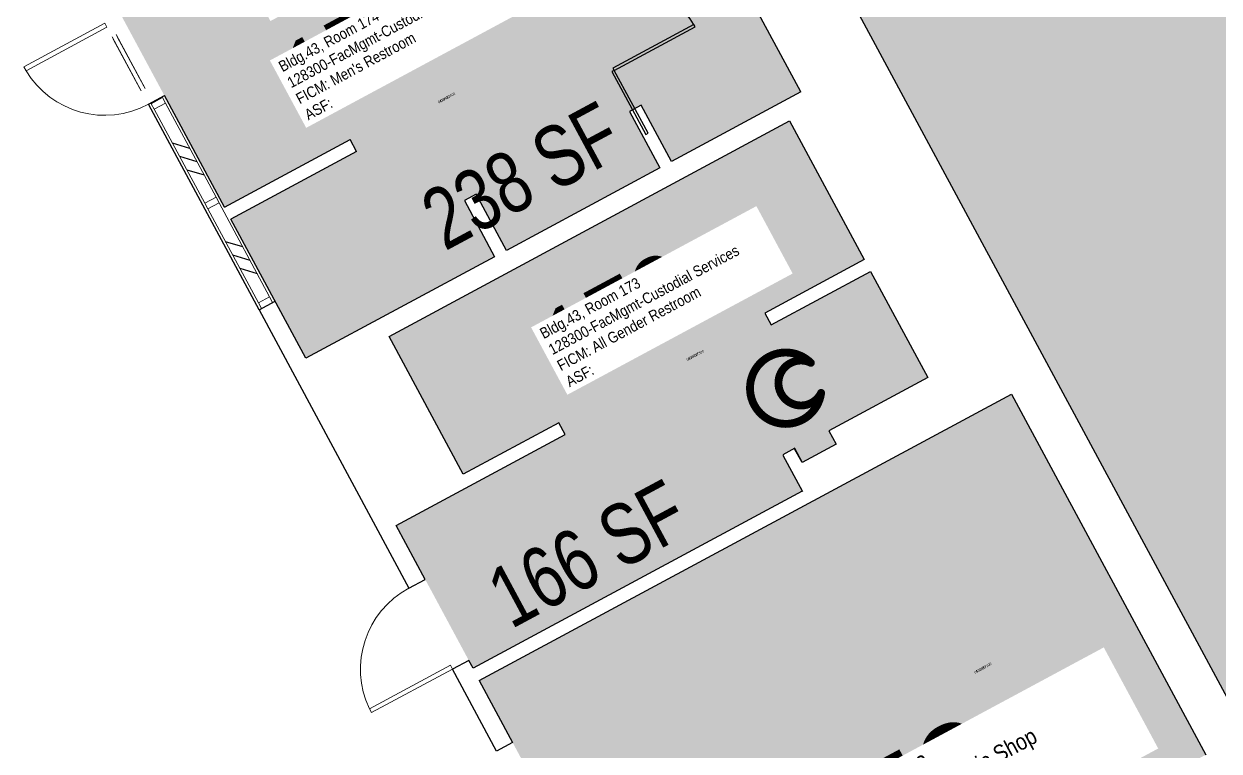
# Model space of a CAD drawing. Header units: inches. Extents: x 69213682 to 69221478, y 27658977 to 27667505.
# Drawn here: x 69218039.2 to 69218507.6, y 27661546.5 to 27661831.6 of the extents above; entities that cross this region are included whole.
import ezdxf
from ezdxf.enums import TextEntityAlignment as Align

# ---------------------------------------------------------------- set-up
doc = ezdxf.new("R2010")
doc.units = ezdxf.units.IN
doc.header["$LTSCALE"] = 100
doc.header["$MEASUREMENT"] = 0
doc.layers.get('0').update_dxf_attribs({"linetype": 'CONTINUOUS'})
for name, color, linetype in [('A-DOOR', 2, 'CONTINUOUS'), ('A-FLOR', 3, 'CONTINUOUS'), ('A-GLAZ', 1, 'CONTINUOUS'), ('A-IDEN-ICON', 4, 'CONTINUOUS'), ('A-IDEN-RNUM', 7, 'CONTINUOUS'), ('A-IDEN-SNUM', 4, 'CONTINUOUS'), ('A-IDEN-VNUM', 4, 'CONTINUOUS'), ('A-WALL', 5, 'CONTINUOUS'), ('AREA-TEXT', 3, 'CONTINUOUS'), ('Rooms-Category-Color', 7, 'CONTINUOUS'), ('Rooms-College-Color', 7, 'CONTINUOUS'), ('Rooms-Department-Color', 7, 'CONTINUOUS'), ('Rooms-Division-Color', 7, 'CONTINUOUS'), ('Rooms-Information', 7, 'CONTINUOUS')]:
    doc.layers.add(name, color=color, linetype=linetype)
doc.layers.add('A-GENM', color=41, linetype='CONTINUOUS', lineweight=20)
doc.styles.add('CP_AREA', font='arial.ttf', dxfattribs={"height": 15})
doc.styles.add('CP_ROOMSNUMBER', font='arial.ttf', dxfattribs={"height": 1})
doc.styles.add('CP_ROOMVNUMBER', font='arial.ttf', dxfattribs={"width": 0.85, "height": 0.075})

# ---------------------------------------------------------------- blocks, each defined once
blk = doc.blocks.new('Single-Flush LOUVERED DOOR - 36_ x 84_ 24X12 LOUVER 9-9_5_ DOOR-867-BACKGROUND Level 1 Parent View')
at = {"layer": 'A-DOOR', "lineweight": 20}
for p, q in [((16.25, 3.56), (16.25, 39.59)), ((18, 39.59), (16.25, 39.59)), ((18, 3.56), (18, 39.59)), ((18, 3.56), (16.25, 3.56))]:
    blk.add_line(p, q, dxfattribs=at)
at = {"layer": 'A-DOOR', "lineweight": 5}
blk.add_arc((18, 3.56), 36.07, 92.7812, 180, dxfattribs=at)
at = {"layer": 'A-GENM', "lineweight": 5}
for p, q in [((-12, 3.56), (12, 3.56)), ((12, 3.56), (-12, 3.56)), ((12, 1.81), (-12, 1.81)), ((-12, 1.81), (12, 1.81)), ((11, 3.56), (-11, 3.56)), ((11, 3.56), (-11, 3.56)), ((11, 3.56), (-11, 3.56)), ((11, 3.56), (-11, 3.56)), ((11, 3.56), (-11, 3.56)), ((11, 3.56), (-11, 3.56)), ((11, 3.56), (-11, 3.56)), ((-11, 3.56), (11, 3.56)), ((11, 3.56), (-11, 3.56)), ((-11, 1.81), (11, 1.81)), ((-11, 1.81), (11, 1.81)), ((-11, 1.81), (11, 1.81)), ((-11, 1.81), (11, 1.81)), ((-11, 1.81), (11, 1.81)), ((-11, 1.81), (11, 1.81)), ((-11, 1.81), (11, 1.81)), ((11, 1.81), (-11, 1.81)), ((-11, 1.81), (11, 1.81))]:
    blk.add_line(p, q, dxfattribs=at)
blk = doc.blocks.new('Single-Flush - SLO 36_ x 93_ Alum-1334-BACKGROUND Level 1 Parent View')
at = {"layer": 'A-DOOR', "lineweight": 20}
for p, q in [((16.25, -3.56), (16.25, -39.59)), ((18, -3.56), (16.25, -3.56)), ((18, -3.56), (18, -39.59)), ((18, -39.59), (16.25, -39.59))]:
    blk.add_line(p, q, dxfattribs=at)
at = {"layer": 'A-DOOR', "lineweight": 5}
blk.add_arc((18, -3.56), 36.07, 180, 267.2188, dxfattribs=at)
blk = doc.blocks.new('CPBATH')
at = {"color": 0, "linetype": 'ByBlock', "const_width": 0.0127}
for points in [[(0.0571, 0.0168, 0.861492), (-0.0551, 0, 1)], [(0.0571, 0.0168, 0.729002), (-0.0084, -0.0042, 1)], [(-0.0551, 0, 0.726902), (0.0487, -0.0337, 1)], [(-0.0084, -0.0042, 0.609468), (0.0487, -0.0337, 1)]]:
    blk.add_lwpolyline(points, format="xyb", dxfattribs=at)
at = {"color": 0, "linetype": 'ByBlock', "const_width": 0.00637}
for points in [[(0.0544, 0.0152, 1), (0.0599, 0.0184, 1)], [(0.0459, -0.0353, 1), (0.0515, -0.0321, 1)]]:
    blk.add_lwpolyline(points, format="xyb", close=True, dxfattribs=at)

msp = doc.modelspace()

# ---------------------------------------------------------------- hatches: boundary and pattern name
at = {"layer": 'A-GLAZ'}
h = msp.add_hatch(dxfattribs=at)
h.set_pattern_fill('FP1_131', color=256, angle=118.2896, style=0, pattern_type=2)
h.set_pattern_definition([(163.29, (69218071.429, 27661838.436), (-6.901, -22.9865), []), (163.29, (69218068.585, 27661843.72), (-29.887, -16.0857), []), (163.29, (69218074.272, 27661833.153), (-29.887, -16.086), [])])
h.paths.add_polyline_path([(69218094.64, 27661800.52), (69218090.24, 27661798.15), (69218110.06, 27661761.32), (69218114.46, 27661763.69)], flags=0)
h = msp.add_hatch(dxfattribs=at)
h.set_pattern_fill('FP1_132', color=256, angle=118.2896, style=0, pattern_type=2)
h.set_pattern_definition([(163.29, (69218092.215, 27661799.816), (-6.901, -22.9865), []), (163.29, (69218089.371, 27661805.1), (-29.887, -16.0857), []), (163.29, (69218095.058, 27661794.532), (-29.887, -16.086), [])])
h.paths.add_polyline_path([(69218115.64, 27661761.49), (69218111.24, 27661759.12), (69218131.06, 27661722.3), (69218135.46, 27661724.67)], flags=0)
at = {"layer": 'Rooms-Category-Color', "true_color": 0xffe090}
h = msp.add_hatch(color=41, dxfattribs=at)
edge = h.paths.add_edge_path()
edge.add_line((69218510.21, 27662429.43), (69218527.27, 27662397.73))
edge.add_line((69218527.27, 27662397.73), (69218356.44, 27662305.78))
edge.add_line((69218356.44, 27662305.78), (69218293.04, 27662271.66))
edge.add_line((69218293.04, 27662271.66), (69218268.67, 27662258.55))
edge.add_line((69218268.67, 27662258.55), (69218268.67, 27662258.55))
edge.add_line((69218268.67, 27662258.55), (69218268.56, 27662258.48))
edge.add_line((69218268.56, 27662258.48), (69218262.09, 27662254.3))
edge.add_line((69218262.09, 27662254.3), (69218255.9, 27662249.72))
edge.add_line((69218255.9, 27662249.72), (69218250.02, 27662244.75))
edge.add_line((69218250.02, 27662244.75), (69218244.47, 27662239.41))
edge.add_line((69218244.47, 27662239.41), (69218239.27, 27662233.73))
edge.add_line((69218239.27, 27662233.73), (69218234.45, 27662227.73))
edge.add_line((69218234.45, 27662227.73), (69218230.02, 27662221.43))
edge.add_line((69218230.02, 27662221.43), (69218226.01, 27662214.86))
edge.add_line((69218226.01, 27662214.86), (69218222.43, 27662208.04))
edge.add_line((69218222.43, 27662208.04), (69218219.29, 27662201.01))
edge.add_line((69218219.29, 27662201.01), (69218216.6, 27662193.8))
edge.add_line((69218216.6, 27662193.8), (69218214.39, 27662186.42))
edge.add_line((69218214.39, 27662186.42), (69218212.65, 27662178.92))
edge.add_line((69218212.65, 27662178.92), (69218211.4, 27662171.32))
edge.add_line((69218211.4, 27662171.32), (69218210.64, 27662163.66))
edge.add_line((69218210.64, 27662163.66), (69218210.37, 27662155.97))
edge.add_line((69218210.37, 27662155.97), (69218210.6, 27662148.27))
edge.add_line((69218210.6, 27662148.27), (69218211.31, 27662140.6))
edge.add_line((69218211.31, 27662140.6), (69218212.52, 27662133))
edge.add_line((69218212.52, 27662133), (69218214.22, 27662125.49))
edge.add_line((69218214.22, 27662125.49), (69218216.39, 27662118.1))
edge.add_line((69218216.39, 27662118.1), (69218219.03, 27662110.87))
edge.add_line((69218219.03, 27662110.87), (69218222.13, 27662103.82))
edge.add_line((69218222.13, 27662103.82), (69218222.18, 27662103.7))
edge.add_line((69218222.18, 27662103.7), (69218222.18, 27662103.7))
edge.add_line((69218222.18, 27662103.7), (69218572.5, 27661452.81))
edge.add_line((69218572.5, 27661452.81), (69218606.63, 27661389.41))
edge.add_line((69218606.63, 27661389.41), (69218702.6, 27661211.09))
edge.add_arc((69218808.26, 27661267.96), 120, 208.2896, 298.2896)
edge.add_line((69218865.14, 27661162.3), (69218886.27, 27661173.67))
edge.add_line((69218886.27, 27661173.67), (69218949.67, 27661207.79))
edge.add_line((69218949.67, 27661207.79), (69219118.74, 27661298.79))
edge.add_line((69219118.74, 27661298.79), (69219136.69, 27661265.44))
edge.add_line((69219136.69, 27661265.44), (69219263.49, 27661333.68))
edge.add_line((69219263.49, 27661333.68), (69219245.54, 27661367.03))
edge.add_line((69219245.54, 27661367.03), (69219414.61, 27661458.03))
edge.add_line((69219414.61, 27661458.03), (69219478.01, 27661492.15))
edge.add_line((69219478.01, 27661492.15), (69219499.14, 27661503.52))
edge.add_arc((69219442.27, 27661609.19), 120, 298.2896, 388.2896)
edge.add_line((69219547.94, 27661666.06), (69219492.49, 27661769.09))
edge.add_line((69219492.49, 27661769.09), (69219453.15, 27661842.18))
edge.add_line((69219453.15, 27661842.18), (69219419.03, 27661905.58))
edge.add_line((69219419.03, 27661905.58), (69219374.95, 27661987.47))
edge.add_line((69219374.95, 27661987.47), (69219363.58, 27662008.6))
edge.add_line((69219363.58, 27662008.6), (69219356.14, 27662022.42))
edge.add_line((69219356.14, 27662022.42), (69219355.91, 27662022.86))
edge.add_line((69219355.91, 27662022.86), (69219348.77, 27662036.12))
edge.add_line((69219348.77, 27662036.12), (69219269.15, 27662184.05))
edge.add_line((69219269.15, 27662184.05), (69219254.58, 27662211.13))
edge.add_line((69219254.58, 27662211.13), (69219243.2, 27662232.27))
edge.add_line((69219243.2, 27662232.27), (69219199.13, 27662314.16))
edge.add_line((69219199.13, 27662314.16), (69219165, 27662377.56))
edge.add_line((69219165, 27662377.56), (69219070.22, 27662553.67))
edge.add_arc((69218964.55, 27662496.8), 120, 28.2896, 118.2896)
edge.add_line((69218907.68, 27662602.47), (69218893.59, 27662594.88))
edge.add_line((69218893.59, 27662594.88), (69218879.5, 27662587.3))
edge.add_line((69218879.5, 27662587.3), (69218837.23, 27662564.55))
edge.add_line((69218837.23, 27662564.55), (69218794.97, 27662541.8))
edge.add_line((69218794.97, 27662541.8), (69218752.7, 27662519.06))
edge.add_line((69218752.7, 27662519.06), (69218738.6, 27662511.47))
edge.add_line((69218738.6, 27662511.47), (69218654.08, 27662465.98))
edge.add_line((69218654.08, 27662465.98), (69218637.01, 27662497.68))
edge.add_line((69218637.01, 27662497.68), (69218510.21, 27662429.43))
at = {"layer": 'Rooms-Category-Color', "true_color": 0xadadad}
for points in [[(69218074.25, 27661840.65), (69218117.79, 27661759.75), (69218167.06, 27661786.27), (69218169.55, 27661781.65), (69218120.28, 27661755.13), (69218149.66, 27661700.53), (69218223.68, 27661740.37), (69218211.84, 27661762.38), (69218216.46, 27661764.87), (69218228.31, 27661742.85), (69218288.4, 27661775.2), (69218276.5, 27661797.32), (69218281.12, 27661799.81), (69218293.03, 27661777.69), (69218343.49, 27661804.99), (69218268.25, 27661945.06), (69218123.52, 27661867.17), (69218140.64, 27661835.36), (69218135.8, 27661832.75), (69218118.68, 27661864.56)], [(69218185.05, 27661635.04), (69218215.2, 27661579.02), (69218344.26, 27661648.48), (69218336.59, 27661662.73), (69218341.32, 27661665.28), (69218344.25, 27661659.83), (69218357.46, 27661666.94), (69218354.68, 27661672.11), (69218393.42, 27661692.97), (69218371.01, 27661734.6), (69218332.05, 27661713.63), (69218329.56, 27661718.25), (69218368.53, 27661739.22), (69218339.25, 27661793.62), (69218182.29, 27661709.14), (69218211.34, 27661655.16), (69218248.77, 27661675.3), (69218251.26, 27661670.68)], [(69218293.75, 27661432.81), (69218313.02, 27661443.18), (69218324.39, 27661422.04), (69218305.13, 27661411.68), (69218342.93, 27661341.43), (69218551.59, 27661453.74), (69218513.79, 27661523.98), (69218496.15, 27661514.49), (69218484.78, 27661535.62), (69218502.41, 27661545.11), (69218426.3, 27661686.53), (69218217.64, 27661574.22)]]:
    msp.add_hatch(color=253, dxfattribs=at).paths.add_polyline_path(points)
at = {"layer": 'Rooms-College-Color', "true_color": 0xadadad}
h = msp.add_hatch(color=253, dxfattribs=at)
edge = h.paths.add_edge_path()
edge.add_line((69218510.21, 27662429.43), (69218527.27, 27662397.73))
edge.add_line((69218527.27, 27662397.73), (69218356.44, 27662305.78))
edge.add_line((69218356.44, 27662305.78), (69218293.04, 27662271.66))
edge.add_line((69218293.04, 27662271.66), (69218268.67, 27662258.55))
edge.add_line((69218268.67, 27662258.55), (69218268.67, 27662258.55))
edge.add_line((69218268.67, 27662258.55), (69218268.56, 27662258.48))
edge.add_line((69218268.56, 27662258.48), (69218262.09, 27662254.3))
edge.add_line((69218262.09, 27662254.3), (69218255.9, 27662249.72))
edge.add_line((69218255.9, 27662249.72), (69218250.02, 27662244.75))
edge.add_line((69218250.02, 27662244.75), (69218244.47, 27662239.41))
edge.add_line((69218244.47, 27662239.41), (69218239.27, 27662233.73))
edge.add_line((69218239.27, 27662233.73), (69218234.45, 27662227.73))
edge.add_line((69218234.45, 27662227.73), (69218230.02, 27662221.43))
edge.add_line((69218230.02, 27662221.43), (69218226.01, 27662214.86))
edge.add_line((69218226.01, 27662214.86), (69218222.43, 27662208.04))
edge.add_line((69218222.43, 27662208.04), (69218219.29, 27662201.01))
edge.add_line((69218219.29, 27662201.01), (69218216.6, 27662193.8))
edge.add_line((69218216.6, 27662193.8), (69218214.39, 27662186.42))
edge.add_line((69218214.39, 27662186.42), (69218212.65, 27662178.92))
edge.add_line((69218212.65, 27662178.92), (69218211.4, 27662171.32))
edge.add_line((69218211.4, 27662171.32), (69218210.64, 27662163.66))
edge.add_line((69218210.64, 27662163.66), (69218210.37, 27662155.97))
edge.add_line((69218210.37, 27662155.97), (69218210.6, 27662148.27))
edge.add_line((69218210.6, 27662148.27), (69218211.31, 27662140.6))
edge.add_line((69218211.31, 27662140.6), (69218212.52, 27662133))
edge.add_line((69218212.52, 27662133), (69218214.22, 27662125.49))
edge.add_line((69218214.22, 27662125.49), (69218216.39, 27662118.1))
edge.add_line((69218216.39, 27662118.1), (69218219.03, 27662110.87))
edge.add_line((69218219.03, 27662110.87), (69218222.13, 27662103.82))
edge.add_line((69218222.13, 27662103.82), (69218222.18, 27662103.7))
edge.add_line((69218222.18, 27662103.7), (69218222.18, 27662103.7))
edge.add_line((69218222.18, 27662103.7), (69218572.5, 27661452.81))
edge.add_line((69218572.5, 27661452.81), (69218606.63, 27661389.41))
edge.add_line((69218606.63, 27661389.41), (69218702.6, 27661211.09))
edge.add_arc((69218808.26, 27661267.96), 120, 208.2896, 298.2896)
edge.add_line((69218865.14, 27661162.3), (69218886.27, 27661173.67))
edge.add_line((69218886.27, 27661173.67), (69218949.67, 27661207.79))
edge.add_line((69218949.67, 27661207.79), (69219118.74, 27661298.79))
edge.add_line((69219118.74, 27661298.79), (69219136.69, 27661265.44))
edge.add_line((69219136.69, 27661265.44), (69219263.49, 27661333.68))
edge.add_line((69219263.49, 27661333.68), (69219245.54, 27661367.03))
edge.add_line((69219245.54, 27661367.03), (69219414.61, 27661458.03))
edge.add_line((69219414.61, 27661458.03), (69219478.01, 27661492.15))
edge.add_line((69219478.01, 27661492.15), (69219499.14, 27661503.52))
edge.add_arc((69219442.27, 27661609.19), 120, 298.2896, 388.2896)
edge.add_line((69219547.94, 27661666.06), (69219492.49, 27661769.09))
edge.add_line((69219492.49, 27661769.09), (69219453.15, 27661842.18))
edge.add_line((69219453.15, 27661842.18), (69219419.03, 27661905.58))
edge.add_line((69219419.03, 27661905.58), (69219374.95, 27661987.47))
edge.add_line((69219374.95, 27661987.47), (69219363.58, 27662008.6))
edge.add_line((69219363.58, 27662008.6), (69219356.14, 27662022.42))
edge.add_line((69219356.14, 27662022.42), (69219355.91, 27662022.86))
edge.add_line((69219355.91, 27662022.86), (69219348.77, 27662036.12))
edge.add_line((69219348.77, 27662036.12), (69219269.15, 27662184.05))
edge.add_line((69219269.15, 27662184.05), (69219254.58, 27662211.13))
edge.add_line((69219254.58, 27662211.13), (69219243.2, 27662232.27))
edge.add_line((69219243.2, 27662232.27), (69219199.13, 27662314.16))
edge.add_line((69219199.13, 27662314.16), (69219165, 27662377.56))
edge.add_line((69219165, 27662377.56), (69219070.22, 27662553.67))
edge.add_arc((69218964.55, 27662496.8), 120, 28.2896, 118.2896)
edge.add_line((69218907.68, 27662602.47), (69218893.59, 27662594.88))
edge.add_line((69218893.59, 27662594.88), (69218879.5, 27662587.3))
edge.add_line((69218879.5, 27662587.3), (69218837.23, 27662564.55))
edge.add_line((69218837.23, 27662564.55), (69218794.97, 27662541.8))
edge.add_line((69218794.97, 27662541.8), (69218752.7, 27662519.06))
edge.add_line((69218752.7, 27662519.06), (69218738.6, 27662511.47))
edge.add_line((69218738.6, 27662511.47), (69218654.08, 27662465.98))
edge.add_line((69218654.08, 27662465.98), (69218637.01, 27662497.68))
edge.add_line((69218637.01, 27662497.68), (69218510.21, 27662429.43))
for points in [[(69218074.25, 27661840.65), (69218117.79, 27661759.75), (69218167.06, 27661786.27), (69218169.55, 27661781.65), (69218120.28, 27661755.13), (69218149.66, 27661700.53), (69218223.68, 27661740.37), (69218211.84, 27661762.38), (69218216.46, 27661764.87), (69218228.31, 27661742.85), (69218288.4, 27661775.2), (69218276.5, 27661797.32), (69218281.12, 27661799.81), (69218293.03, 27661777.69), (69218343.49, 27661804.99), (69218268.25, 27661945.06), (69218123.52, 27661867.17), (69218140.64, 27661835.36), (69218135.8, 27661832.75), (69218118.68, 27661864.56)], [(69218185.05, 27661635.04), (69218215.2, 27661579.02), (69218344.26, 27661648.48), (69218336.59, 27661662.73), (69218341.32, 27661665.28), (69218344.25, 27661659.83), (69218357.46, 27661666.94), (69218354.68, 27661672.11), (69218393.42, 27661692.97), (69218371.01, 27661734.6), (69218332.05, 27661713.63), (69218329.56, 27661718.25), (69218368.53, 27661739.22), (69218339.25, 27661793.62), (69218182.29, 27661709.14), (69218211.34, 27661655.16), (69218248.77, 27661675.3), (69218251.26, 27661670.68)], [(69218293.75, 27661432.81), (69218313.02, 27661443.18), (69218324.39, 27661422.04), (69218305.13, 27661411.68), (69218342.93, 27661341.43), (69218551.59, 27661453.74), (69218513.79, 27661523.98), (69218496.15, 27661514.49), (69218484.78, 27661535.62), (69218502.41, 27661545.11), (69218426.3, 27661686.53), (69218217.64, 27661574.22)]]:
    msp.add_hatch(color=253, dxfattribs=at).paths.add_polyline_path(points)
at = {"layer": 'Rooms-Department-Color', "true_color": 0x604aed}
h = msp.add_hatch(color=173, dxfattribs=at)
edge = h.paths.add_edge_path()
edge.add_line((69218510.21, 27662429.43), (69218527.27, 27662397.73))
edge.add_line((69218527.27, 27662397.73), (69218356.44, 27662305.78))
edge.add_line((69218356.44, 27662305.78), (69218293.04, 27662271.66))
edge.add_line((69218293.04, 27662271.66), (69218268.67, 27662258.55))
edge.add_line((69218268.67, 27662258.55), (69218268.67, 27662258.55))
edge.add_line((69218268.67, 27662258.55), (69218268.56, 27662258.48))
edge.add_line((69218268.56, 27662258.48), (69218262.09, 27662254.3))
edge.add_line((69218262.09, 27662254.3), (69218255.9, 27662249.72))
edge.add_line((69218255.9, 27662249.72), (69218250.02, 27662244.75))
edge.add_line((69218250.02, 27662244.75), (69218244.47, 27662239.41))
edge.add_line((69218244.47, 27662239.41), (69218239.27, 27662233.73))
edge.add_line((69218239.27, 27662233.73), (69218234.45, 27662227.73))
edge.add_line((69218234.45, 27662227.73), (69218230.02, 27662221.43))
edge.add_line((69218230.02, 27662221.43), (69218226.01, 27662214.86))
edge.add_line((69218226.01, 27662214.86), (69218222.43, 27662208.04))
edge.add_line((69218222.43, 27662208.04), (69218219.29, 27662201.01))
edge.add_line((69218219.29, 27662201.01), (69218216.6, 27662193.8))
edge.add_line((69218216.6, 27662193.8), (69218214.39, 27662186.42))
edge.add_line((69218214.39, 27662186.42), (69218212.65, 27662178.92))
edge.add_line((69218212.65, 27662178.92), (69218211.4, 27662171.32))
edge.add_line((69218211.4, 27662171.32), (69218210.64, 27662163.66))
edge.add_line((69218210.64, 27662163.66), (69218210.37, 27662155.97))
edge.add_line((69218210.37, 27662155.97), (69218210.6, 27662148.27))
edge.add_line((69218210.6, 27662148.27), (69218211.31, 27662140.6))
edge.add_line((69218211.31, 27662140.6), (69218212.52, 27662133))
edge.add_line((69218212.52, 27662133), (69218214.22, 27662125.49))
edge.add_line((69218214.22, 27662125.49), (69218216.39, 27662118.1))
edge.add_line((69218216.39, 27662118.1), (69218219.03, 27662110.87))
edge.add_line((69218219.03, 27662110.87), (69218222.13, 27662103.82))
edge.add_line((69218222.13, 27662103.82), (69218222.18, 27662103.7))
edge.add_line((69218222.18, 27662103.7), (69218222.18, 27662103.7))
edge.add_line((69218222.18, 27662103.7), (69218572.5, 27661452.81))
edge.add_line((69218572.5, 27661452.81), (69218606.63, 27661389.41))
edge.add_line((69218606.63, 27661389.41), (69218702.6, 27661211.09))
edge.add_arc((69218808.26, 27661267.96), 120, 208.2896, 298.2896)
edge.add_line((69218865.14, 27661162.3), (69218886.27, 27661173.67))
edge.add_line((69218886.27, 27661173.67), (69218949.67, 27661207.79))
edge.add_line((69218949.67, 27661207.79), (69219118.74, 27661298.79))
edge.add_line((69219118.74, 27661298.79), (69219136.69, 27661265.44))
edge.add_line((69219136.69, 27661265.44), (69219263.49, 27661333.68))
edge.add_line((69219263.49, 27661333.68), (69219245.54, 27661367.03))
edge.add_line((69219245.54, 27661367.03), (69219414.61, 27661458.03))
edge.add_line((69219414.61, 27661458.03), (69219478.01, 27661492.15))
edge.add_line((69219478.01, 27661492.15), (69219499.14, 27661503.52))
edge.add_arc((69219442.27, 27661609.19), 120, 298.2896, 388.2896)
edge.add_line((69219547.94, 27661666.06), (69219492.49, 27661769.09))
edge.add_line((69219492.49, 27661769.09), (69219453.15, 27661842.18))
edge.add_line((69219453.15, 27661842.18), (69219419.03, 27661905.58))
edge.add_line((69219419.03, 27661905.58), (69219374.95, 27661987.47))
edge.add_line((69219374.95, 27661987.47), (69219363.58, 27662008.6))
edge.add_line((69219363.58, 27662008.6), (69219356.14, 27662022.42))
edge.add_line((69219356.14, 27662022.42), (69219355.91, 27662022.86))
edge.add_line((69219355.91, 27662022.86), (69219348.77, 27662036.12))
edge.add_line((69219348.77, 27662036.12), (69219269.15, 27662184.05))
edge.add_line((69219269.15, 27662184.05), (69219254.58, 27662211.13))
edge.add_line((69219254.58, 27662211.13), (69219243.2, 27662232.27))
edge.add_line((69219243.2, 27662232.27), (69219199.13, 27662314.16))
edge.add_line((69219199.13, 27662314.16), (69219165, 27662377.56))
edge.add_line((69219165, 27662377.56), (69219070.22, 27662553.67))
edge.add_arc((69218964.55, 27662496.8), 120, 28.2896, 118.2896)
edge.add_line((69218907.68, 27662602.47), (69218893.59, 27662594.88))
edge.add_line((69218893.59, 27662594.88), (69218879.5, 27662587.3))
edge.add_line((69218879.5, 27662587.3), (69218837.23, 27662564.55))
edge.add_line((69218837.23, 27662564.55), (69218794.97, 27662541.8))
edge.add_line((69218794.97, 27662541.8), (69218752.7, 27662519.06))
edge.add_line((69218752.7, 27662519.06), (69218738.6, 27662511.47))
edge.add_line((69218738.6, 27662511.47), (69218654.08, 27662465.98))
edge.add_line((69218654.08, 27662465.98), (69218637.01, 27662497.68))
edge.add_line((69218637.01, 27662497.68), (69218510.21, 27662429.43))
at = {"layer": 'Rooms-Department-Color', "true_color": 0xacacac}
for points in [[(69218074.25, 27661840.65), (69218117.79, 27661759.75), (69218167.06, 27661786.27), (69218169.55, 27661781.65), (69218120.28, 27661755.13), (69218149.66, 27661700.53), (69218223.68, 27661740.37), (69218211.84, 27661762.38), (69218216.46, 27661764.87), (69218228.31, 27661742.85), (69218288.4, 27661775.2), (69218276.5, 27661797.32), (69218281.12, 27661799.81), (69218293.03, 27661777.69), (69218343.49, 27661804.99), (69218268.25, 27661945.06), (69218123.52, 27661867.17), (69218140.64, 27661835.36), (69218135.8, 27661832.75), (69218118.68, 27661864.56)], [(69218185.05, 27661635.04), (69218215.2, 27661579.02), (69218344.26, 27661648.48), (69218336.59, 27661662.73), (69218341.32, 27661665.28), (69218344.25, 27661659.83), (69218357.46, 27661666.94), (69218354.68, 27661672.11), (69218393.42, 27661692.97), (69218371.01, 27661734.6), (69218332.05, 27661713.63), (69218329.56, 27661718.25), (69218368.53, 27661739.22), (69218339.25, 27661793.62), (69218182.29, 27661709.14), (69218211.34, 27661655.16), (69218248.77, 27661675.3), (69218251.26, 27661670.68)], [(69218293.75, 27661432.81), (69218313.02, 27661443.18), (69218324.39, 27661422.04), (69218305.13, 27661411.68), (69218342.93, 27661341.43), (69218551.59, 27661453.74), (69218513.79, 27661523.98), (69218496.15, 27661514.49), (69218484.78, 27661535.62), (69218502.41, 27661545.11), (69218426.3, 27661686.53), (69218217.64, 27661574.22)]]:
    msp.add_hatch(color=253, dxfattribs=at).paths.add_polyline_path(points)
at = {"layer": 'Rooms-Division-Color', "true_color": 0x604aed}
h = msp.add_hatch(color=173, dxfattribs=at)
edge = h.paths.add_edge_path()
edge.add_line((69218510.21, 27662429.43), (69218527.27, 27662397.73))
edge.add_line((69218527.27, 27662397.73), (69218356.44, 27662305.78))
edge.add_line((69218356.44, 27662305.78), (69218293.04, 27662271.66))
edge.add_line((69218293.04, 27662271.66), (69218268.67, 27662258.55))
edge.add_line((69218268.67, 27662258.55), (69218268.67, 27662258.55))
edge.add_line((69218268.67, 27662258.55), (69218268.56, 27662258.48))
edge.add_line((69218268.56, 27662258.48), (69218262.09, 27662254.3))
edge.add_line((69218262.09, 27662254.3), (69218255.9, 27662249.72))
edge.add_line((69218255.9, 27662249.72), (69218250.02, 27662244.75))
edge.add_line((69218250.02, 27662244.75), (69218244.47, 27662239.41))
edge.add_line((69218244.47, 27662239.41), (69218239.27, 27662233.73))
edge.add_line((69218239.27, 27662233.73), (69218234.45, 27662227.73))
edge.add_line((69218234.45, 27662227.73), (69218230.02, 27662221.43))
edge.add_line((69218230.02, 27662221.43), (69218226.01, 27662214.86))
edge.add_line((69218226.01, 27662214.86), (69218222.43, 27662208.04))
edge.add_line((69218222.43, 27662208.04), (69218219.29, 27662201.01))
edge.add_line((69218219.29, 27662201.01), (69218216.6, 27662193.8))
edge.add_line((69218216.6, 27662193.8), (69218214.39, 27662186.42))
edge.add_line((69218214.39, 27662186.42), (69218212.65, 27662178.92))
edge.add_line((69218212.65, 27662178.92), (69218211.4, 27662171.32))
edge.add_line((69218211.4, 27662171.32), (69218210.64, 27662163.66))
edge.add_line((69218210.64, 27662163.66), (69218210.37, 27662155.97))
edge.add_line((69218210.37, 27662155.97), (69218210.6, 27662148.27))
edge.add_line((69218210.6, 27662148.27), (69218211.31, 27662140.6))
edge.add_line((69218211.31, 27662140.6), (69218212.52, 27662133))
edge.add_line((69218212.52, 27662133), (69218214.22, 27662125.49))
edge.add_line((69218214.22, 27662125.49), (69218216.39, 27662118.1))
edge.add_line((69218216.39, 27662118.1), (69218219.03, 27662110.87))
edge.add_line((69218219.03, 27662110.87), (69218222.13, 27662103.82))
edge.add_line((69218222.13, 27662103.82), (69218222.18, 27662103.7))
edge.add_line((69218222.18, 27662103.7), (69218222.18, 27662103.7))
edge.add_line((69218222.18, 27662103.7), (69218572.5, 27661452.81))
edge.add_line((69218572.5, 27661452.81), (69218606.63, 27661389.41))
edge.add_line((69218606.63, 27661389.41), (69218702.6, 27661211.09))
edge.add_arc((69218808.26, 27661267.96), 120, 208.2896, 298.2896)
edge.add_line((69218865.14, 27661162.3), (69218886.27, 27661173.67))
edge.add_line((69218886.27, 27661173.67), (69218949.67, 27661207.79))
edge.add_line((69218949.67, 27661207.79), (69219118.74, 27661298.79))
edge.add_line((69219118.74, 27661298.79), (69219136.69, 27661265.44))
edge.add_line((69219136.69, 27661265.44), (69219263.49, 27661333.68))
edge.add_line((69219263.49, 27661333.68), (69219245.54, 27661367.03))
edge.add_line((69219245.54, 27661367.03), (69219414.61, 27661458.03))
edge.add_line((69219414.61, 27661458.03), (69219478.01, 27661492.15))
edge.add_line((69219478.01, 27661492.15), (69219499.14, 27661503.52))
edge.add_arc((69219442.27, 27661609.19), 120, 298.2896, 388.2896)
edge.add_line((69219547.94, 27661666.06), (69219492.49, 27661769.09))
edge.add_line((69219492.49, 27661769.09), (69219453.15, 27661842.18))
edge.add_line((69219453.15, 27661842.18), (69219419.03, 27661905.58))
edge.add_line((69219419.03, 27661905.58), (69219374.95, 27661987.47))
edge.add_line((69219374.95, 27661987.47), (69219363.58, 27662008.6))
edge.add_line((69219363.58, 27662008.6), (69219356.14, 27662022.42))
edge.add_line((69219356.14, 27662022.42), (69219355.91, 27662022.86))
edge.add_line((69219355.91, 27662022.86), (69219348.77, 27662036.12))
edge.add_line((69219348.77, 27662036.12), (69219269.15, 27662184.05))
edge.add_line((69219269.15, 27662184.05), (69219254.58, 27662211.13))
edge.add_line((69219254.58, 27662211.13), (69219243.2, 27662232.27))
edge.add_line((69219243.2, 27662232.27), (69219199.13, 27662314.16))
edge.add_line((69219199.13, 27662314.16), (69219165, 27662377.56))
edge.add_line((69219165, 27662377.56), (69219070.22, 27662553.67))
edge.add_arc((69218964.55, 27662496.8), 120, 28.2896, 118.2896)
edge.add_line((69218907.68, 27662602.47), (69218893.59, 27662594.88))
edge.add_line((69218893.59, 27662594.88), (69218879.5, 27662587.3))
edge.add_line((69218879.5, 27662587.3), (69218837.23, 27662564.55))
edge.add_line((69218837.23, 27662564.55), (69218794.97, 27662541.8))
edge.add_line((69218794.97, 27662541.8), (69218752.7, 27662519.06))
edge.add_line((69218752.7, 27662519.06), (69218738.6, 27662511.47))
edge.add_line((69218738.6, 27662511.47), (69218654.08, 27662465.98))
edge.add_line((69218654.08, 27662465.98), (69218637.01, 27662497.68))
edge.add_line((69218637.01, 27662497.68), (69218510.21, 27662429.43))
at = {"layer": 'Rooms-Division-Color', "true_color": 0xadadad}
for points in [[(69218074.25, 27661840.65), (69218117.79, 27661759.75), (69218167.06, 27661786.27), (69218169.55, 27661781.65), (69218120.28, 27661755.13), (69218149.66, 27661700.53), (69218223.68, 27661740.37), (69218211.84, 27661762.38), (69218216.46, 27661764.87), (69218228.31, 27661742.85), (69218288.4, 27661775.2), (69218276.5, 27661797.32), (69218281.12, 27661799.81), (69218293.03, 27661777.69), (69218343.49, 27661804.99), (69218268.25, 27661945.06), (69218123.52, 27661867.17), (69218140.64, 27661835.36), (69218135.8, 27661832.75), (69218118.68, 27661864.56)], [(69218185.05, 27661635.04), (69218215.2, 27661579.02), (69218344.26, 27661648.48), (69218336.59, 27661662.73), (69218341.32, 27661665.28), (69218344.25, 27661659.83), (69218357.46, 27661666.94), (69218354.68, 27661672.11), (69218393.42, 27661692.97), (69218371.01, 27661734.6), (69218332.05, 27661713.63), (69218329.56, 27661718.25), (69218368.53, 27661739.22), (69218339.25, 27661793.62), (69218182.29, 27661709.14), (69218211.34, 27661655.16), (69218248.77, 27661675.3), (69218251.26, 27661670.68)], [(69218293.75, 27661432.81), (69218313.02, 27661443.18), (69218324.39, 27661422.04), (69218305.13, 27661411.68), (69218342.93, 27661341.43), (69218551.59, 27661453.74), (69218513.79, 27661523.98), (69218496.15, 27661514.49), (69218484.78, 27661535.62), (69218502.41, 27661545.11), (69218426.3, 27661686.53), (69218217.64, 27661574.22)]]:
    msp.add_hatch(color=253, dxfattribs=at).paths.add_polyline_path(points)

# ---------------------------------------------------------------- linework, layer by layer
at = {"layer": 'A-FLOR'}
for p, q in [((69218301.76, 27661831.36), (69218270.06, 27661814.3)), ((69218270.53, 27661813.42), (69218302.23, 27661830.48)), ((69218302.23, 27661830.48), (69218301.76, 27661831.36)), ((69218270.06, 27661814.3), (69218270.53, 27661813.42)), ((69218270.53, 27661813.42), (69218269.65, 27661812.95)), ((69218269.65, 27661812.95), (69218282.92, 27661788.29)), ((69218283.8, 27661788.76), (69218270.53, 27661813.42)), ((69218282.92, 27661788.29), (69218283.8, 27661788.76))]:
    msp.add_line(p, q, dxfattribs=at)
msp.add_arc((69218270.53, 27661813.42), 36, 28.2896, 118.2896, dxfattribs=at)
at = {"layer": 'A-GLAZ'}
for p, q in [((69218087.94, 27661800.18), (69218094.32, 27661803.61)), ((69218088.12, 27661799.85), (69218087.94, 27661800.18)), ((69218131.31, 27661719.59), (69218088.12, 27661799.85))]:
    msp.add_line(p, q, dxfattribs=at)
at = {"layer": 'A-GLAZ', "lineweight": 20}
for p, q in [((69218089.05, 27661800.35), (69218093.45, 27661802.72)), ((69218090.24, 27661798.15), (69218089.05, 27661800.35)), ((69218090.24, 27661798.15), (69218094.64, 27661800.52)), ((69218094.64, 27661800.52), (69218090.24, 27661798.15)), ((69218093.45, 27661802.72), (69218094.64, 27661800.52)), ((69218094.64, 27661800.52), (69218114.46, 27661763.69)), ((69218110.06, 27661761.32), (69218090.24, 27661798.15)), ((69218114.46, 27661763.69), (69218110.06, 27661761.32)), ((69218111.24, 27661759.12), (69218115.64, 27661761.49)), ((69218131.06, 27661722.3), (69218111.24, 27661759.12)), ((69218115.64, 27661761.49), (69218135.46, 27661724.67)), ((69218135.46, 27661724.67), (69218131.06, 27661722.3))]:
    msp.add_line(p, q, dxfattribs=at)
at = {"layer": 'A-GLAZ', "lineweight": 20, "extrusion": (0, 0, -1)}
for p, q in [((69218110.06, 27661761.32), (69218114.46, 27661763.69)), ((69218114.46, 27661763.69), (69218115.64, 27661761.49)), ((69218111.24, 27661759.12), (69218110.06, 27661761.32)), ((69218115.64, 27661761.49), (69218111.24, 27661759.12)), ((69218131.06, 27661722.3), (69218135.46, 27661724.67)), ((69218135.46, 27661724.67), (69218136.65, 27661722.46)), ((69218132.25, 27661720.09), (69218131.06, 27661722.3)), ((69218136.65, 27661722.46), (69218132.25, 27661720.09))]:
    msp.add_line(p, q, dxfattribs=at)
at = {"layer": 'A-WALL'}
for p, q in [((69218572.5, 27661452.81), (69218222.25, 27662103.59)), ((69218343.66, 27661804.94), (69218268.25, 27661945.06)), ((69218343.66, 27661804.94), (69218293.03, 27661777.69)), ((69218343.49, 27661804.99), (69218343.6, 27661805.05)), ((69218117.79, 27661759.75), (69218094.21, 27661803.55)), ((69218281.12, 27661799.81), (69218276.5, 27661797.32)), ((69218293.03, 27661777.69), (69218281.12, 27661799.81)), ((69218276.5, 27661797.32), (69218288.4, 27661775.2)), ((69218182.29, 27661709.14), (69218339.25, 27661793.62)), ((69218339.25, 27661793.62), (69218368.53, 27661739.22)), ((69218117.79, 27661759.75), (69218167.06, 27661786.27)), ((69218169.55, 27661781.65), (69218167.06, 27661786.27)), ((69218169.55, 27661781.65), (69218120.28, 27661755.13)), ((69218288.4, 27661775.2), (69218228.31, 27661742.85)), ((69218216.46, 27661764.87), (69218211.84, 27661762.38)), ((69218211.84, 27661762.38), (69218223.68, 27661740.37)), ((69218228.31, 27661742.85), (69218216.46, 27661764.87)), ((69218149.66, 27661700.53), (69218120.28, 27661755.13)), ((69218223.68, 27661740.37), (69218149.66, 27661700.53)), ((69218368.53, 27661739.22), (69218329.56, 27661718.25)), ((69218332.05, 27661713.63), (69218371.01, 27661734.6)), ((69218371.01, 27661734.6), (69218393.42, 27661692.96)), ((69218131.31, 27661719.59), (69218137.58, 27661722.97)), ((69218131.31, 27661719.59), (69218190.08, 27661610.39)), ((69218329.56, 27661718.25), (69218332.05, 27661713.63)), ((69218211.34, 27661655.16), (69218182.29, 27661709.14)), ((69218393.42, 27661692.96), (69218354.68, 27661672.11)), ((69218217.64, 27661574.22), (69218426.3, 27661686.53)), ((69218426.3, 27661686.53), (69218502.41, 27661545.11)), ((69218248.77, 27661675.3), (69218211.34, 27661655.16)), ((69218251.26, 27661670.68), (69218248.77, 27661675.3)), ((69218185.05, 27661635.04), (69218251.26, 27661670.68)), ((69218354.68, 27661672.11), (69218357.52, 27661666.83)), ((69218341.32, 27661665.28), (69218336.59, 27661662.73)), ((69218341.27, 27661665.11), (69218341.38, 27661665.17)), ((69218344.2, 27661659.66), (69218341.27, 27661665.11)), ((69218341.38, 27661665.17), (69218341.32, 27661665.28)), ((69218344.25, 27661659.83), (69218341.38, 27661665.17)), ((69218357.52, 27661666.83), (69218344.2, 27661659.66)), ((69218336.65, 27661662.62), (69218344.32, 27661648.37)), ((69218344.26, 27661648.48), (69218215.2, 27661579.02)), ((69218344.32, 27661648.37), (69218344.26, 27661648.48)), ((69218196.47, 27661613.82), (69218185.05, 27661635.04)), ((69218190.08, 27661610.39), (69218196.47, 27661613.82)), ((69218213.53, 27661582.12), (69218207.15, 27661578.69)), ((69218215.2, 27661579.02), (69218213.53, 27661582.12)), ((69218224.44, 27661546.55), (69218207.15, 27661578.69)), ((69218217.64, 27661574.22), (69218230.72, 27661549.92)), ((69218230.72, 27661549.92), (69218224.44, 27661546.55))]:
    msp.add_line(p, q, dxfattribs=at)

# ---------------------------------------------------------------- block references
at = {"layer": 'A-DOOR'}
for name, p, rotation in [('Single-Flush LOUVERED DOOR - 36_ x 84_ 24X12 LOUVER 9-9_5_ DOOR-867-BACKGROUND Level 1 Parent View', (69218082.54, 27661817.71), 118.2896483564979), ('Single-Flush - SLO 36_ x 93_ Alum-1334-BACKGROUND Level 1 Parent View', (69218201.75, 27661596.23), 298.2896483564979)]:
    msp.add_blockref(name, p, dxfattribs=dict(at, rotation=rotation))
at = {"layer": 'A-IDEN-ICON', "xscale": 244, "yscale": 244, "zscale": 244, "rotation": 28.29}
msp.add_blockref('CPBATH', (69218337.28, 27661688.56), dxfattribs=at)

# ---------------------------------------------------------------- texts
at = {"layer": 'A-IDEN-RNUM', "style": 'CP_ROOMSNUMBER', "width": 0.85}
for s, p in [('0174-00', (69218201.74, 27661800.42)), ('0173-00', (69218299.2, 27661699.49)), ('0172-00', (69218411.93, 27661576.86))]:
    msp.add_text(s, height=1, rotation=28.29, dxfattribs=at).set_placement(p)
at = {"layer": 'A-IDEN-SNUM', "style": 'CP_ROOMSNUMBER', "width": 0.85}
for s, p in [('0430017400', (69218201.74, 27661800.42)), ('0430017300', (69218299.2, 27661699.49)), ('0430017200', (69218411.93, 27661576.86))]:
    msp.add_text(s, height=1, rotation=28.29, dxfattribs=at).set_placement(p)
at = {"layer": 'A-IDEN-VNUM', "style": 'CP_ROOMVNUMBER', "width": 0.85}
for s, height, p in [('174', 30, (69218170.86, 27661821.62)), ('173', 30, (69218272.7, 27661716.69)), ('172', 45, (69218382.09, 27661521.94))]:
    msp.add_text(s, height=height, rotation=28.29, dxfattribs=at).set_placement(p, align=Align.MIDDLE)
at = {"layer": 'AREA-TEXT', "style": 'CP_AREA', "width": 0.75}
for s, p in [('238 SF', (69218234.18, 27661772.19)), ('166 SF', (69218260.1, 27661623.98))]:
    msp.add_text(s, height=24, rotation=28.29, dxfattribs=at).set_placement(p, align=Align.MIDDLE_CENTER)

# ---------------------------------------------------------------- next in the draw order: texts
at = {"layer": 'Rooms-Information', "attachment_point": 7, "rotation": 28.29, "style": 'CP_ROOMVNUMBER', "bg_fill": 3, "box_fill_scale": 1.5, "bg_fill_color": 256, "bg_fill_true_color": 13158600, "bg_fill_transparency": 0}
for s, insert, char_height, width in [("Bldg.43, Room 174^M^J128300-FacMgmt-Custodial Services^M^JFICM: Men's Restroom^M^JASF: ", (69218150.7, 27661793.73), 4.2857, 96), ('Bldg.43, Room 173^M^J128300-FacMgmt-Custodial Services^M^JFICM: All Gender Restroom^M^JASF: ', (69218253.08, 27661689.09), 4.2857, 96), ('Bldg.43, Room 172^M^J128101-FacMgmt-Electric Shop^M^JFICM: Electrical^M^JASF: ', (69218352.66, 27661480.55), 6.4286, 144)]:
    msp.add_mtext(s, dxfattribs=dict(at, insert=insert, char_height=char_height, width=width))

doc.saveas('drawing.dxf')
